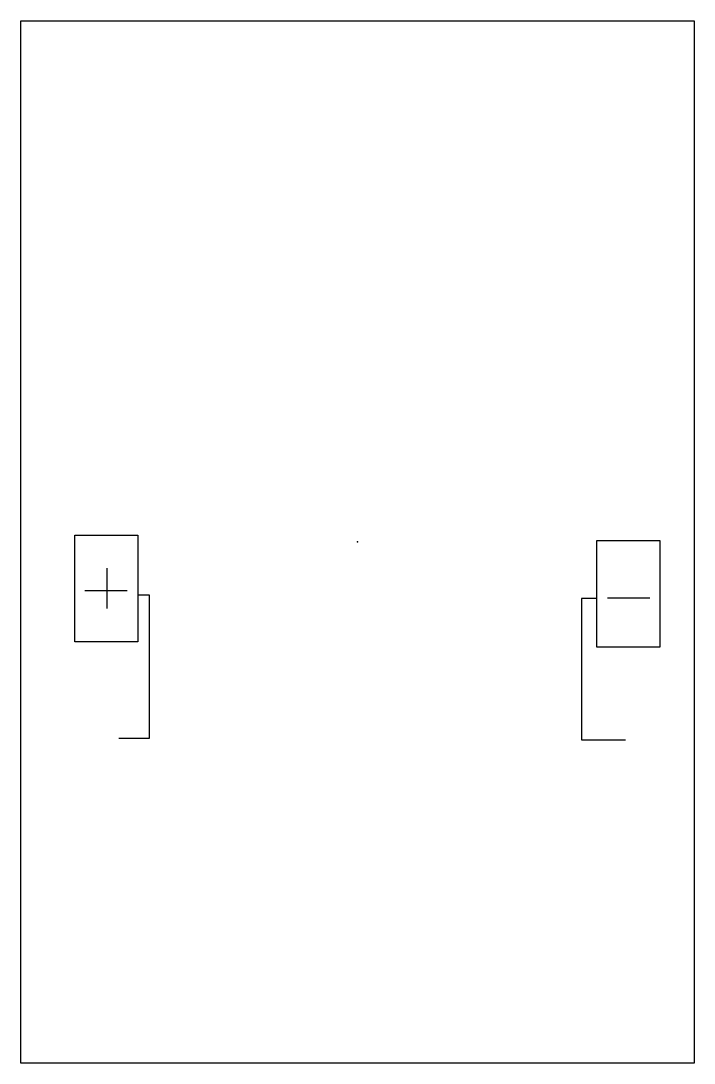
# Model space of a CAD drawing. Header units: millimetres. Extents: x -7 to 7, y -10.9 to 10.9.
import ezdxf

# ---------------------------------------------------------------- set-up
doc = ezdxf.new("R2010")
doc.units = ezdxf.units.MM
doc.layers.add('CONN', color=7, linetype='Continuous')

# ---------------------------------------------------------------- blocks, each defined once
blk = doc.blocks.new('MIDDLE-PV')
for p, q in [((-5.233, -1.391), (-5.233, -0.546)), ((-4.815, -1.023), (-5.7, -1.023)), ((-4.347, -1.109), (-4.593, -1.109)), ((-4.347, -4.103), (-4.347, -1.109)), ((5, -1.183), (4.682, -1.183)), ((4.682, -1.183), (4.682, -4.134)), ((6.11, -1.173), (5.224, -1.173)), ((-4.989, -4.103), (-4.347, -4.103)), ((4.682, -4.134), (5.6, -4.134))]:
    blk.add_line(p, q)
for points in [[(7.036, -10.897), (-7.036, -10.897), (-7.036, 10.897), (7.036, 10.897)], [(-4.593, -2.09), (-5.911, -2.09), (-5.911, 0.142), (-4.593, 0.142)], [(6.318, -2.2), (5, -2.2), (5, 0.032), (6.318, 0.032)]]:
    blk.add_lwpolyline(points, close=True)
at = {"layer": 'CONN'}
blk.add_point((0, 0), dxfattribs=at)

msp = doc.modelspace()

# ---------------------------------------------------------------- block references
msp.add_blockref('MIDDLE-PV', (0, 0))

doc.saveas('drawing.dxf')
